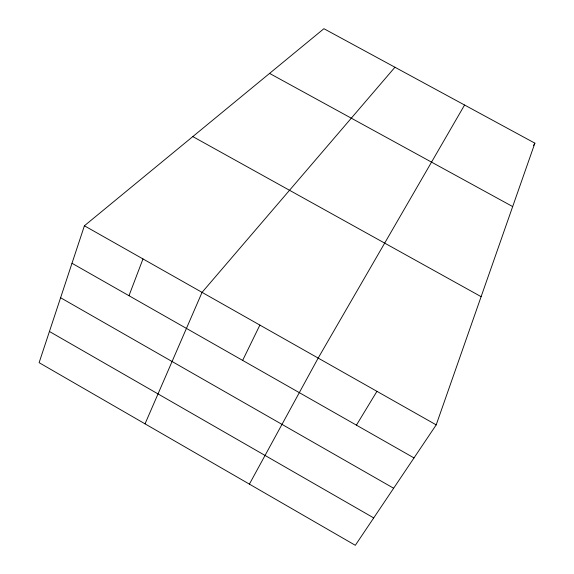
<?xml version="1.0" encoding="UTF-8"?>
<svg xmlns="http://www.w3.org/2000/svg" width="574" height="574" viewBox="0 0 574 574"><rect width="100%" height="100%" fill="white"/><g stroke="black" fill="none" stroke-linecap="round" stroke-linejoin="round"><path stroke-width="0.86" d="M84.407 225.783L39.111 362.668L355.32 545.3L436.204 424.875L534.889 143.17L323.901 28.7L84.407 225.783L436.204 424.875M128.978 295.71L142.983 258.939M145.035 423.849L202.062 292.367L394.941 67.244M242.644 360.4L259.878 325.092M249.396 484.126L318.168 358.076L464.574 105.02M356.425 425.147L376.939 391.339M533.504 145.444L534.889 143.17M269.572 73.407L512.682 206.575M192.807 136.583L481.12 296.665M71.994 263.279L414.005 457.916M60.593 297.734L393.642 488.244M49.429 331.485L373.71 517.913"/></g></svg>
